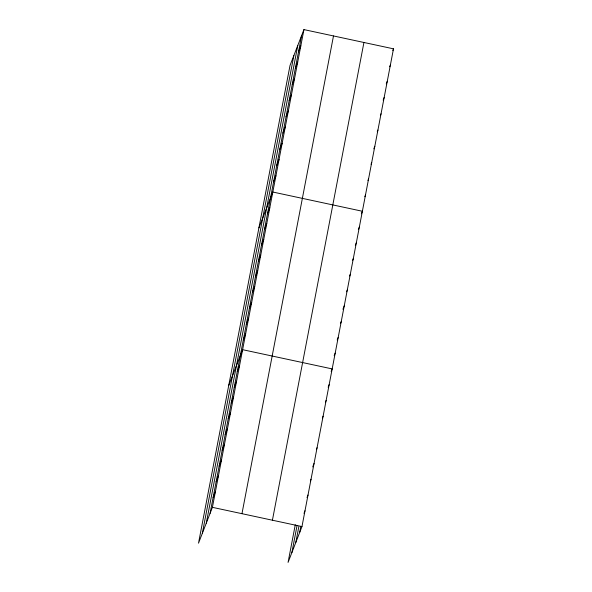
<?xml version="1.0" encoding="UTF-8"?>
<svg xmlns="http://www.w3.org/2000/svg" width="592" height="592" viewBox="0 0 592 592"><rect width="100%" height="100%" fill="white"/><g stroke="black" fill="none" stroke-linecap="round" stroke-linejoin="round"><path stroke-width="0.89" d="M202.331 533.325L293.854 55.589M206.268 523.18L297.783 45.443M210.086 513.338L301.609 35.594M303.933 29.6L290.028 65.438L198.512 543.175L212.41 507.337L303.933 29.6L393.488 48.825L301.972 526.562L288.067 562.4L295.282 524.741M241.965 513.686L333.488 35.942M272.416 520.22L363.932 42.483M291.886 552.551L297.088 525.4M295.822 542.405L298.842 526.643M299.641 532.563L300.817 526.429M298.494 51.837L300.817 45.843M295.386 68.08L297.709 62.086M292.27 84.323L294.594 78.329M289.162 100.566L291.486 94.572M286.047 116.809L288.371 110.815M282.939 133.052L285.263 127.058M279.824 149.302L282.147 143.301M276.716 165.545L279.039 159.544M273.6 181.788L275.924 175.787M258.919 227.868L272.816 192.03L362.371 211.255L361.372 213.823M267.466 213.793L269.797 207.799M264.446 229.555L266.777 223.561M261.427 245.325L263.758 239.331M258.408 261.087L260.732 255.093M255.389 276.856L257.712 270.855M252.37 292.618L254.693 286.624M249.35 308.388L251.674 302.386M246.331 324.15L248.655 318.156M243.305 339.919L245.636 333.918M228.712 385.525L242.616 349.687L332.171 368.912L331.172 371.48M237.266 371.45L239.597 365.449M234.247 387.212L236.571 381.218M231.228 402.974L233.551 396.98M228.209 418.744L230.532 412.75M225.189 434.506L227.513 428.512M222.17 450.275L224.494 444.274M219.144 466.037L221.475 460.043M216.124 481.807L218.455 475.805M213.105 497.569L215.436 491.575M392.822 50.535L393.488 48.825M389.714 66.778L390.372 65.068M386.265 83.879L387.264 81.311M383.157 100.122L384.156 97.554M380.375 115.507L381.041 113.797M377.267 131.75L377.933 130.04M373.818 148.851L374.817 146.283M371.043 164.243L371.709 162.526M367.928 180.486L368.594 178.769M364.82 196.729L365.486 195.012M358.352 229.592L359.351 227.017M355.333 245.354L356.332 242.787M352.647 260.265L353.313 258.549M349.628 276.027L350.294 274.318M346.609 291.797L347.267 290.08M342.923 309.276L344.248 305.849M340.563 323.328L341.229 321.611M337.211 339.949L338.21 337.381M334.191 355.711L335.19 353.143M328.153 387.242L329.152 384.674M325.467 402.153L326.133 400.444M322.448 417.922L323.106 416.206M316.402 449.446L317.068 447.737M312.717 466.925L314.049 463.499M310.363 480.978L311.029 479.268M307.011 497.606L308.01 495.03M303.992 513.368L304.991 510.8M212.41 507.337L301.972 526.562"/></g></svg>
